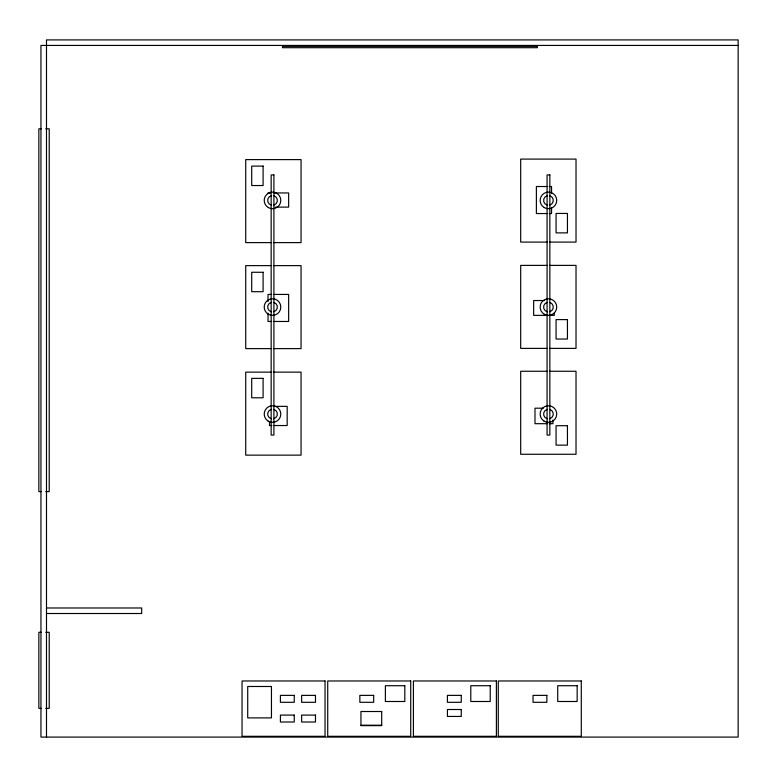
<?xml version="1.0" encoding="UTF-8"?>
<svg xmlns="http://www.w3.org/2000/svg" width="777" height="777" viewBox="0 0 777 777"><rect width="100%" height="100%" fill="white"/><g stroke="black" fill="none" stroke-linecap="round" stroke-linejoin="round"><path stroke-width="1.17" d="M738.15 45.435L40.958 45.435L40.958 737.091L738.15 737.091L738.15 39.909L46.494 39.909L46.494 737.091M41.152 128.807L38.85 128.807L38.85 491.608L41.152 491.608M45.765 128.807L49.223 128.807L49.223 491.608L45.765 491.608M546.882 186.519L536.383 186.519L536.383 213.549L546.882 213.549M549.222 186.519L551.553 186.519L551.553 193.57M268.036 192.949L270.454 192.949M274.096 192.949L288.646 192.949L288.646 207.119L275.311 207.119M549.222 213.549L551.553 213.549L551.553 207.673M547.163 242.094L520.687 242.094L520.687 159.091L576.019 159.091L576.019 242.094L549.533 242.094M271.027 242.618L245.726 242.618L245.726 159.615L301.058 159.615L301.058 242.618L273.397 242.618M547.163 265.384L520.687 265.384L520.687 348.378L547.163 348.378M549.533 265.384L576.019 265.384L576.019 348.378L549.533 348.378M271.027 265.627L245.726 265.627L245.726 348.62L271.027 348.62M273.397 265.627L301.058 265.627L301.058 348.62L273.397 348.62M271.668 294.434L268.036 294.434L268.036 301.486M274.096 294.434L288.646 294.434L288.646 321.464L274.096 321.464M544.57 300.534L533.663 300.534L533.663 315.365L546.998 315.365M549.426 315.365L554.273 315.365L554.273 313.082M271.668 321.464L268.036 321.464L268.036 313.238M547.163 371.26L520.687 371.26L520.687 454.263L576.019 454.263L576.019 371.26L549.533 371.26M271.027 372.134L245.726 372.134L245.726 455.137L301.058 455.137L301.058 372.134L273.397 372.134M274.213 406.361L287.179 406.361L287.179 425.534L274.213 425.534M543.366 408.197L534.994 408.197L534.994 423.688L546.959 423.688M549.358 423.688L552.942 423.688L552.942 420.114M271.863 425.534L269.502 425.534L269.502 421.94M46.494 607.983L141.686 607.983L141.686 613.509L46.494 613.509M41.152 632.284L38.85 632.284L38.85 708.362L41.152 708.362M45.765 632.284L49.223 632.284L49.223 708.362L45.765 708.362M360.946 725.359L381.692 725.359M361.635 725.427L381.002 725.427M273.873 195.765A4.837 4.837 0 0 1 273.873 205.06M271.474 205.138A4.837 4.837 0 0 1 271.474 195.678M273.873 302.418A4.837 4.837 0 0 1 273.873 311.713M271.474 311.8A4.837 4.837 0 0 1 271.474 302.331M273.873 409.401A4.837 4.837 0 0 1 273.873 418.696M271.474 418.784A4.837 4.837 0 0 1 271.474 409.324M549.795 409.401A4.837 4.837 0 0 1 549.795 418.696M547.406 418.784A4.837 4.837 0 0 1 547.406 409.324M549.795 302.418A4.837 4.837 0 0 1 549.795 311.713M547.406 311.8A4.837 4.837 0 0 1 547.406 302.331M549.795 195.765A4.837 4.837 0 0 1 549.795 205.06M547.406 205.138A4.837 4.837 0 0 1 547.406 195.678M537.325 46.319L282.478 46.319L282.478 47.698L537.325 47.698L537.325 46.319M263.092 166.103L251.709 166.103L251.709 185.538L263.092 185.538L263.092 166.103M273.912 174.932L271.154 174.932L271.154 435.071L273.912 435.071L273.912 174.932M549.844 174.932L547.076 174.932L547.076 435.071L549.844 435.071L549.844 174.932M567.443 213.442L556.07 213.442L556.07 232.877L567.443 232.877L567.443 213.442M263.092 272.271L251.709 272.271L251.709 291.696L263.092 291.696L263.092 272.271M567.443 319.609L556.07 319.609L556.07 339.034L567.443 339.034L567.443 319.609M263.092 378.37L251.709 378.37L251.709 397.795L263.092 397.795L263.092 378.37M567.443 425.709L556.07 425.709L556.07 445.134L567.443 445.134L567.443 425.709M325.039 680.973L242.045 680.973L242.045 736.305L325.039 736.305L325.039 680.973M410.722 680.973L327.719 680.973L327.719 736.305L410.722 736.305L410.722 680.973M496.396 680.973L413.403 680.973L413.403 736.305L496.396 736.305L496.396 680.973M581.283 680.973L498.28 680.973L498.28 736.305L581.283 736.305L581.283 680.973M404.817 685.712L385.382 685.712L385.382 701.495L404.817 701.495L404.817 685.712M490.229 685.712L470.794 685.712L470.794 701.495L490.229 701.495L490.229 685.712M577.156 685.712L557.721 685.712L557.721 701.495L577.156 701.495L577.156 685.712M271.455 686.489L247.717 686.489L247.717 717.899L271.455 717.899L271.455 686.489M294.25 695.376L280.41 695.376L280.41 702.301L294.25 702.301L294.25 695.376M315.481 695.376L301.651 695.376L301.651 702.301L315.481 702.301L315.481 695.376M373.679 695.376L359.848 695.376L359.848 702.301L373.679 702.301L373.679 695.376M461.256 695.376L447.426 695.376L447.426 702.301L461.256 702.301L461.256 695.376M546.862 695.376L533.032 695.376L533.032 702.301L546.862 702.301L546.862 695.376M461.256 709.518L447.426 709.518L447.426 716.433L461.256 716.433L461.256 709.518M381.692 711.518L360.946 711.518L360.946 725.631L381.692 725.631L381.692 711.518M294.25 715.093L280.41 715.093L280.41 722.008L294.25 722.008L294.25 715.093M315.481 715.093L301.651 715.093L301.651 722.008L315.481 722.008L315.481 715.093M268.356 207.595A8.304 8.304 0 0 0 280.808 200.408A8.304 8.304 0 0 0 268.356 193.22A8.304 8.304 0 0 0 268.356 207.595M268.356 314.258A8.304 8.304 0 0 0 280.808 307.061A8.304 8.304 0 0 0 268.356 299.873A8.304 8.304 0 0 0 268.356 314.258M267.851 420.92A8.304 8.304 0 0 0 280.788 414.646A8.304 8.304 0 0 0 268.881 406.585A8.304 8.304 0 0 0 267.851 420.92M543.783 420.92A8.304 8.304 0 0 0 556.711 414.646A8.304 8.304 0 0 0 544.803 406.585A8.304 8.304 0 0 0 543.783 420.92M544.279 314.258A8.304 8.304 0 0 0 556.73 307.061A8.304 8.304 0 0 0 544.279 299.873A8.304 8.304 0 0 0 544.279 314.258M544.279 207.595A8.304 8.304 0 0 0 556.73 200.408A8.304 8.304 0 0 0 544.279 193.22A8.304 8.304 0 0 0 544.279 207.595"/></g></svg>
